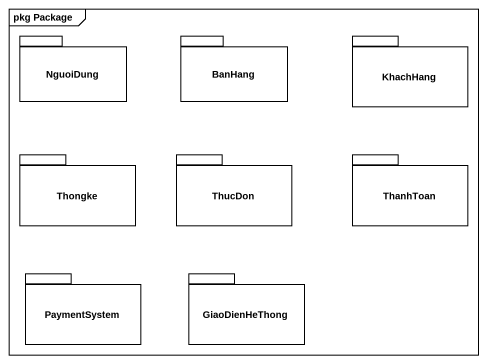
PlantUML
@startuml
mainframe pkg Package
package NguoiDung {
}
package BanHang {
}
package KhachHang {
}
package Thongke {
}
package ThucDon {
}
package ThanhToan {
}
package PaymentSystem {
}
package GiaoDienHeThong {
}
@enduml
